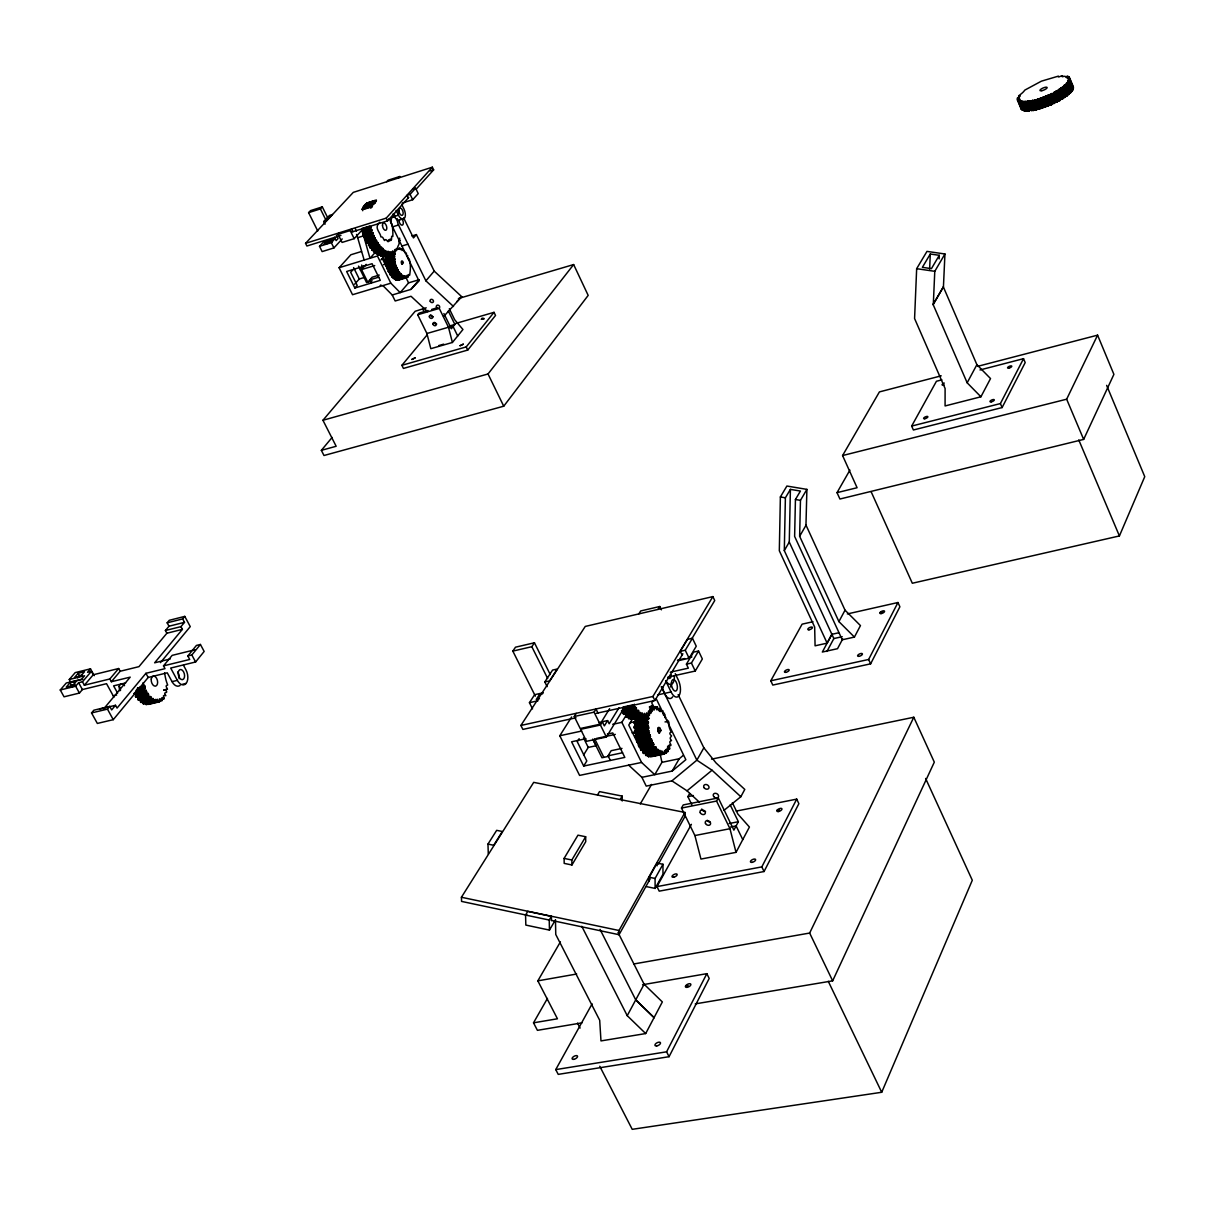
<?xml version="1.0" encoding="UTF-8"?>
<svg xmlns="http://www.w3.org/2000/svg" width="1205" height="1205" viewBox="0 0 1205 1205"><rect width="100%" height="100%" fill="white"/><g stroke="black" fill="none" stroke-linecap="round" stroke-linejoin="round"><path stroke-width="1.5" d="M409.444 259.647C411.086 266.576 410.227 270.673 409.67 275.282C407.004 272.285 409.323 279.289 407.154 275.252C407.411 280.027 405.377 273.836 405.407 277.436C404.172 274.544 403.509 278.536 402.756 275.448C400.979 277.195 401.973 271.517 397.379 274.318M527.504 915.348L461.575 901.415L461.425 897.258L533.695 782.361L684.952 812.441L684.937 816.523L658.397 864.136M396.535 278.988L397.394 280.223L397.424 279.078M164.603 672.736C165.296 677.225 165.733 680.147 167.676 685.027C163.278 685.991 170.01 688.823 165.462 690.043C169.589 694.306 161.952 690.706 165.868 695.662C164.031 695.677 162.434 694.547 164.211 698.463C162.329 697.921 160.958 696.309 162.133 700.527L159.467 698.795L159.15 701.882L157.192 699.231L156.454 701.988C155.566 697.665 155.083 699.804 153.668 701.19C153.457 696.836 152.538 698.644 150.896 699.503C151.228 693.673 147.673 699.593 147.929 693.357L135.457 696.339L135.939 697.093L147.929 693.357M150.791 697.108L137.792 699.518L138.183 696.836L148.667 694.321M668.956 722.307C668.67 726.223 669.242 728.227 671.23 732.053C668.79 732.791 670.04 734.628 671.577 735.863C670.582 737.52 669.031 737.912 671.531 740.533C670.04 741.421 668.76 741.452 670.959 744.765C669.257 745.067 667.947 744.464 669.89 748.38C669.302 750.564 667.932 745.503 667.434 747.944L668.338 751.212L666.44 749.224L665.823 749.781L665.928 753.426L664.633 750.519L663.624 754.134L661.816 750.881C661.244 759.948 660.867 745.127 658.533 752.447C658.307 747.868 657.538 749.088 655.972 750.113C656.318 745.955 655.294 746.844 653.547 746.919L653.231 742.807L649.977 743.485M654.059 747.687L641.06 750.429L640.247 745.549L646.739 744.178M664.527 713.164L663.398 714.866L662.645 710.739C661.078 711.733 660.31 712.893 660.099 708.374C657.779 715.574 657.388 700.888 656.815 709.865L655.023 706.597L653.999 710.167L652.688 707.245L652.176 711.432L650.248 709.399L651.167 712.682C650.655 715.107 649.299 710.016 648.682 712.2C649.766 717.397 648.064 712.773 646.588 712.833L646.995 716.192L644.539 713.345L644.027 716.508L642.34 712.953L641.422 715.604C641.015 710.875 640.322 712.501 638.801 713.706C638.891 709.278 637.957 710.272 636.27 710.875C636.918 706.913 635.713 707.606 633.951 707.245L634.357 704.307M636.812 711.568L623.813 714.399L623.256 713.706L623.467 710.649L636.466 707.802M827.127 643.139L784.304 550.61L785.389 497.801L790.405 489.381L800.421 491.053L795.436 499.503L794.622 536.406L842.265 639.78L854.42 637.083L860.46 625.591L845.036 610.182L805.964 525.049L806.898 489.381L786.895 486.037L780.373 496.957L779.319 550.73L814.67 627.052L815.077 645.82L827.127 643.139L831.872 634.312L838.575 632.806M826.931 651.483L833.845 638.56L789.275 542.054L790.405 489.381M653.426 700.828C652.176 702.184 650.745 702.304 653.095 705.287C651.423 705.784 650.188 705.558 652.251 709.218C650.444 709.112 649.134 708.209 650.911 712.426L648.953 710.754L648.38 711.447C650.233 715.363 649.856 715.981 647.567 715.815C649.826 719.174 648.516 719.174 646.98 720.063C649.932 723.783 645.669 723.889 648.787 727.941C644.253 729.477 629.778 728.769 636.406 734.749C635.457 735.427 634.387 738.078 636.858 737.897C636.21 742.054 639.478 741.738 638.831 746.648L653.231 742.807M854.42 637.083L838.906 621.599L799.638 536.285L800.466 500.346L806.898 489.381M393.734 256.831L385.51 259.949L386.805 262.148L394.788 259.708C393.131 253.683 395.692 249.781 397.831 249.134C397.771 246.242 399.804 252.116 399.759 247.763C400.617 252.628 401.551 245.579 402.018 250.489C404.142 248.682 404.277 253.803 406.537 253.171M646.949 724.085L635.592 726.525L634.086 721.885L643.621 720.56M651.212 756.138L650.399 756.243M149.269 703.645L148.667 704.383L147.914 702.861M631.706 717.562L631.601 719.37L630.411 717.427M378.43 245.669L370.417 248.14L369.799 244.992L377.813 242.521L378.43 245.669L379.334 244.585L379.741 247.251L381.352 246.859C382.859 251.318 385.073 249.043 387.392 252.975C387.573 248.817 389.456 253.261 390.465 253.592C390.556 248.622 392.74 256.153 392.574 250.941C394.818 255.957 394.186 249.179 394.833 249.571C397.786 253.306 394.683 245.715 397.514 249.51C397.123 244.961 400.15 245.443 398.825 240.955L400.331 240.292M943.425 287.076L944.946 253.984L926.976 251.393L916.659 268.685L914.58 318.527L945.097 388.492L945.082 405.949L980.915 396.791L990.525 378.566L976.894 364.678L943.364 286.941L933.122 304.519L943.364 286.941M656.514 750.715L643.53 753.441L642.22 748.697L641.06 750.429M929.642 269.001L930.29 254.014L939.282 255.309L939.132 258.894M933.303 304.639L934.779 271.321L944.946 253.984M151.499 699.954L141.015 702.455L140.307 699.623M400.572 273.354C399.518 274.514 398.117 271.637 397.695 269.348L388.356 271.577L388.929 270.191L396.912 267.766C389.336 267.706 388.371 271.381 386.218 265.462C389.125 264.693 383.717 262.163 386.805 262.148M386.639 252.463L380.238 254.421L380.735 255.822L381.232 254.617M398.403 272.315L389.848 274.288L390.164 272.586L398.162 270.161M394.939 253.773L385.736 256.545L386.73 259.572L385.51 259.301M380.162 247.733L371.727 249.721L371.743 247.552L379.741 245.097M665.024 714.595C664.723 715.439 664.527 718.873 665.838 717.352M401.099 274.243L391.911 277.029L391.068 273.957L390.194 274.83M648.908 754.963L648.712 756.695L647.612 754.586M145.398 702.831L145.971 704.488L146.799 702.952M1072.134 88.763L1073.489 87.86M377.813 242.521L368.775 245.82L368.353 242.717L366.877 242.657L367.028 240.277L365.492 239.9L366.109 238.364L374.122 235.879L372.541 235.231L364.528 237.716L365.01 235.668L373.023 233.183L371.426 232.234L363.413 234.734L364.061 232.896L372.074 230.411L370.477 229.176L362.464 231.676L363.277 230.08L371.291 227.579L369.709 226.088L363.308 228.076M376.788 243.35L376.367 240.247L368.353 242.717M1045.563 96.249L1049.013 105.347L1038.921 109.218L1035.321 100.497L1046.286 95.948L1049.871 104.699L1051.588 104.699L1048.32 95.075L1053.14 93.508L1056.68 90.752L1059.075 90.164L1062.659 98.915L1059.632 99.849L1056.062 91.113M1046.286 95.948L1048.32 95.075M652.161 743.801L651.513 739.102L636.918 742.265M134.252 693.432L146.076 690.299L146.784 694.426M135.457 696.339L136.21 693.975L146.709 691.444M629.326 717.096L629.01 718.707L628.001 716.448M1038.921 109.218L1038.951 108.435L1036.104 109.926L1032.79 100.331L1029.853 101.747L1033.453 110.468L1036.39 109.053M635.848 722.322L634.598 718.617M1032.79 100.331L1032.504 101.205L1035.351 99.714L1038.861 108.766M397.695 269.348L396.34 269.167L396.912 267.766M1051.905 103.811L1060.114 100.437L1056.318 91.294M376.367 240.247L374.891 240.187L375.041 237.792L365.808 240.578M376.683 252.026L377.572 254.601L377.828 253.502M394.773 277.858L395.601 279.786L395.767 277.933M646.528 754.074L646.121 755.565L645.157 752.432M406.778 254.797L407.034 256.228L407.817 255.791M1035.351 99.714L1035.321 100.497M1073.474 88.116L1068.835 76.849C1064.015 80.253 1072.601 76.999 1068.564 80.042L1072.661 90.164L1070.718 90.496L1073.143 89.23L1067.811 76.292C1063.518 77.18 1066.244 75.523 1062.268 76.774C1064.015 73.52 1057.116 78.943 1058.397 76.126L1041.361 81.187L1024.852 90.089C1023.15 92.408 1021.915 93.342 1018.647 95.828C1022.277 95.843 1019.053 96.129 1017.397 98.238C1021.659 97.65 1018.707 98.735 1017.427 99.985L1021.102 108.857L1022.458 108.435M651.513 739.102C648.185 740.804 651.016 736.285 650.143 735.02L636.466 737.897M375.041 237.792L373.505 237.415L374.122 235.879M146.076 690.299C139.78 692.664 152.417 679.861 137.28 688.673M383.009 248.351L375.011 250.821L375.749 253.442L376.096 252.448M393.116 276.668L393.342 278.385L394.08 277.873M666.862 719.46L667.043 721.675L668.248 721.238M153.291 699.442L142.808 701.958L143.184 703.69L143.967 703.479M370.703 208.194L370.281 206.356L371.667 207.576M362.705 210.709L362.298 208.887L370.281 206.356M1073.143 89.23L1069.694 80.238L1067.63 80.69L1068.564 80.042M1069.694 80.238C1068.82 81.91 1064.181 83.868 1066.937 84.139L1070.507 92.875L1067.901 93.915M599.759 1066.259L632.218 1129.326L881.714 1092.272L972.299 880.253L925.621 778.46M871.155 491.761L912.321 583.25L1119.415 535.939L1144.75 476.653L1106.627 385.359M396.535 266.847C394.939 265.718 393.975 260.973 394.788 259.708M394.713 215.68L394.773 216.915M1033.453 110.468C1032.007 111.131 1028.272 108.887 1027.368 102.124L1028.166 101.1L1031.164 108.36M1029.853 101.747L1030.396 100.798L1033.393 108.058M643.53 753.441L644.133 752.266M849.902 470.116L837.023 492.649L839.93 499.021L1083.657 439.403L1113.902 374.363L1097.589 335.156L977.586 366.365M695.255 1003.886L832.655 980.855L934.312 762.147L913.797 717.246L711.522 759.15M625.018 712.652L626.374 717.035L640.985 713.616M364.241 237.008L372.27 234.523L373.023 233.183M832.655 980.855L809.655 933.047L913.797 717.246M1083.657 439.403L1066.651 399.201L1097.589 335.156M141.663 701.295L141.015 702.455M372.149 250.188L372.932 248.878L373.505 251.574L374.363 251.092M408.103 257.328L408.179 258.698L409.082 258.623M592.122 1003.84L555.746 1069.603L558.231 1074.378L669.061 1056.695L709.203 978.445L706.838 973.67L642.566 984.741M691.399 824.341L656.966 886.609L659.225 891.158L764.06 871.531L798.87 803.675L796.716 799.126L736.255 811.086M812.953 621.72L802.108 624.16L770.778 680.795L772.797 685.073L870.628 663.835L899.894 606.778L897.966 602.515L847.326 613.948M941.888 379.846L936.436 381.262L911.658 426.073L913.39 429.989L1002.108 407.561L1025.199 362.569L1023.527 358.668L979.981 369.965M555.746 1069.603L666.591 1051.814L706.838 973.67M656.966 886.609L761.816 866.892L796.716 799.126M770.778 680.795L868.624 659.481L897.966 602.515M911.658 426.073L1000.391 403.585L1023.527 358.668M555.46 919.671L555.761 934.478L599.698 1020.289L600.979 1040.909L645.684 1033.559L662.343 1001.927L644.118 984.244L618.014 932.459M730.185 804.804L738.364 821.72L733.875 830.125L718.27 797.921L683.235 804.94L681.473 808.073L694.908 835.547L700.949 859.075L736.029 852.357L749.42 827.037L737.837 814.008L732.354 802.681M842.672 639.012L837.52 648.697L822.337 652.041L831.872 634.312M645.684 1033.559L627.233 1015.679L644.118 984.244M838.906 621.599L845.036 610.182M980.915 396.791L967.163 382.798L976.894 364.678M724.039 810.317L740.834 796.731L744.78 789.426L716.086 762.991L703.856 747.823L678.129 694.592M371.878 207.109L371.486 206.281L363.488 208.811L362.961 207.426L371.185 204.473L372.541 205.904L372.27 202.862L373.565 204.504M362.961 207.426L371.185 204.473M681.473 808.073L716.553 801.054L718.27 797.921M638.831 746.648L640.247 745.549M646.106 886.549L655.113 888.416L662.976 874.212L662.961 864.271L657.102 863.081L649.194 877.24L649.209 881.397M655.113 888.416L655.083 878.46L662.961 864.271M551.303 920.379L619.054 934.703L619.009 930.501L684.952 812.441M619.054 934.703L650.158 878.897M691.986 805.045L687.889 796.641L689.621 793.538M650.143 735.02C648.652 734.342 647.401 728.965 648.787 727.941M703.856 747.823L696.867 760.174L671.908 780.855L646.226 786.112L641.904 777.33L628.649 765.145M581.985 1022.864L537.415 1030.335L533.514 1022.819L547.447 998.418M641.904 777.33L672.149 771.08L679.228 758.743L683.325 755.339M837.023 492.649L857.086 487.724L842.581 455.55L879.409 391.911L941.226 375.824M799.638 536.285L806.04 525.199M784.304 550.61L789.275 542.054M660.009 753.261L661.922 762.343L654.767 774.664L641.557 762.449L621.855 722.322L625.681 716.026M533.514 1022.819L557.448 1018.782L537.837 980.855L560.4 941.888M640.292 803.901L651.574 784.425M551.483 920.56L551.393 916.372L527.76 911.387L525.561 915.047L525.832 925.078L549.45 930.094L555.083 920.484M939.282 255.309L931.435 268.655L922.382 267.329L930.29 254.014M667.916 677.105L695.255 671.034L702.349 658.969L698.538 651.016L693.583 652.131L686.428 664.166L688.341 668.157L670.251 672.179M549.45 930.094L549.239 920.048L551.393 916.372M620.214 799.442L622.187 796.098L599.518 791.61L597.529 794.923M659.376 733.092L660.777 730.712M135.939 697.093L137.445 695.872L138.183 696.836M571.938 864.979L571.848 859.993L585.66 836.737L577.963 835.17L564.091 858.412L564.196 863.383L571.938 864.979L585.735 841.692L585.66 836.737M686.428 664.166L691.414 663.051L698.538 651.016M678.174 660.702L689.109 658.246L696.264 646.226L692.438 638.243L687.468 639.373L680.283 651.363L682.196 655.354M596.204 713.36L654.872 700.527L682.874 653.758M691.565 639.237L714.746 600.527L712.878 596.596L585.253 626.434L520.891 725.455L522.895 729.417L576.05 717.773M680.283 651.363L685.268 650.233L692.438 638.243M520.891 725.455L652.899 696.475L712.878 596.596M610.363 760.445L608.073 755.806L611.161 750.7L621.991 748.395M632.429 718.993L628.769 725.049L640.789 749.555M388.718 219.039C390.932 218.753 389.802 223.332 392.227 224.251M618.963 707.802L609.173 723.783L607.606 720.575L604.338 725.907L602.364 721.9L600.421 725.033L580.614 729.326L586.564 741.301L606.371 737.053L624.491 707.35M585.916 738.695L571.592 741.783L583.687 766.064L586.82 760.942L577.255 741.723L579.138 738.695M576.216 713.39L574.258 716.508L580.223 728.528L600.03 724.235L609.625 708.661M583.582 755.023L588.251 747.416L596.144 745.729L592.981 739.358M574.258 716.508L594.08 712.17L596.023 709.052L597.996 713.059M658.035 609.338L659.813 606.492L661.409 609.82M1067.961 81.609L1071.742 91.475L1069.95 91.685L1072.661 90.164M641.557 762.449L579.59 775.402L559.783 735.758L571.652 716.945M638.891 613.812L640.683 610.965L659.813 606.492M487.965 844.102L496.671 830.335L502.349 831.495L493.689 845.277L487.965 844.102L488.296 853.968M544.811 681.97L552.553 670.085L557.312 669.016L549.585 680.885L544.811 681.97L547.145 686.639M532.55 708.886L529.432 702.681L534.643 694.698L543.259 692.77M535.351 696.129L512.833 651.107L531.827 646.693L534.448 642.777L550.233 674.544M512.833 651.107L515.484 647.19L534.448 642.777M380.946 284.922L380.178 285.57M363.172 233.996L372.074 230.411M332.113 437.445L321.358 450.339L323.994 455.505L503.735 406.206L588.176 295.391L573.64 264.558L458.397 298.539M364.452 207.17L364.287 205.392L372.27 202.862M321.358 450.339L336.165 446.272L322.94 420.274L488.025 373.972L573.64 264.558M426.962 335.095L401.898 365.311L403.434 368.429L467.736 350.068L495.526 315.439L494.02 312.336L455.234 323.603M401.898 365.311L466.199 346.92L494.02 312.336M481.157 319.265C488.853 318.948 479.379 317.246 482.572 318.918M428.031 310.498L419.054 313.134L417.698 314.746L426.916 333.499L430.818 348.682L452.402 342.476L462.946 329.507L454.662 319.717L449.314 308.766M183.446 665.205L185.931 669.814A10.032 5.935 76.6 0 1 186.127 683.401A10.032 5.935 76.6 0 1 177.346 680.373L170.688 668.052L195.602 661.982L204.157 651.453L200.422 644.464L196.415 645.443L187.829 655.957L189.712 659.466L163.503 665.868L165.01 668.655L145.925 673.309L117.051 708.088L115.499 705.287L99.623 709.097M187.829 655.957L191.836 654.978L200.422 644.464M448.29 310.965L454.872 324.446L451.348 328.754L443.907 313.556M163.503 665.868L172.164 655.369L194.818 649.796M1069.197 92.604L1071.742 91.475M115.499 705.287L111.658 709.911L109.73 706.401L93.824 710.212L91.535 712.938L97.349 723.437L113.255 719.671L148.185 677.466L167.269 672.827L172.044 681.638A10.017 5.935 76.6 0 0 180.132 685.389M160.461 662.63L190.254 626.615L184.772 616.388L169.272 620.304L167.164 622.819L169.001 626.223L165.401 630.516L166.877 633.243L138.952 666.651L120.169 671.26L111.357 681.729L109.836 678.972L118.662 668.519L120.169 671.26M184.772 616.388L182.663 618.918L184.501 622.322L180.931 626.63L182.392 629.356L154.632 662.81L170.206 658.984M443.53 316.704L461.681 296.656L434.207 271.095L416.403 234.583L411.899 235.969M103.494 709.112L130.2 677.135L111.357 681.729M91.535 712.938L107.456 709.127L109.73 706.401M322.94 420.274L415.183 311.267L426.224 307.817M392.288 225.184C392.755 229.658 392.996 232.701 392.83 236.526C390.571 234.99 392.212 239.012 391.188 240.382C389.11 236.843 390.541 241.377 389.546 241.06C388.281 238.093 388.718 240.819 388.146 241.768C386.715 240.895 386.052 238.138 384.5 240.533C383.115 238.771 383.265 236.602 380.87 236.888C380.388 232.038 373.475 228.031 379.771 222.187M93.267 674.755L91.384 671.351L82.482 681.774L84.365 685.208L93.267 674.755L118.662 668.519M82.678 679.334L70.749 682.256L69.242 679.53L84.576 675.764L81.609 679.228L66.26 683.009L60.25 689.983L64.046 696.806L79.425 693.071L82.407 689.561L106.537 683.687L113.225 695.827A9.911 6.025 76.7 0 0 113.978 697.047M60.25 689.983L75.629 686.217L78.626 682.723L82.482 681.774M94.246 675.659L90.496 668.835L87.543 672.3L91.384 671.351M453.517 306.507L425.892 280.84L434.207 271.095M69.468 687.422L71.336 685.238L73.897 684.606L72.029 686.79M77.662 677.858L79.53 675.689L82.076 675.071M382.889 285.585L392.227 294.984L410.875 289.426L419.25 279.665L408.585 282.874L400.181 292.619L390.857 283.19L377.436 255.987L339.102 267.736L352.538 294.713L390.857 283.19M73.309 686.473L75.177 684.289M69.242 679.53L75.192 672.616L90.496 668.835M69.98 682.783L66.23 687.136L72.631 685.57L76.367 681.202L69.98 682.783L71.336 685.238M78.174 673.249L74.454 677.572L80.84 675.99L84.546 671.667L78.174 673.249L79.53 675.689M138.349 700.135L139.178 699.277M1028.166 101.1L1024.868 101.702L1028.709 111.041L1029.266 110.393M623.813 714.399L638.575 710.965M416.403 234.583L413.451 237.942L404.097 218.798A7.351 3.72 72.6 0 0 403.585 217.834M380.991 259.843L383.31 257.237M385.841 254.767L382.377 258.668L390.556 275.282M354.616 284.244L359.271 279.003L364.166 277.512M354.857 287.995L380.298 280.328L372.089 263.714L346.633 271.487L354.857 287.995L357.192 285.374L350.685 272.285L353.02 269.679M363.82 266.034L360.325 269.95L374.71 265.567M366.169 264.377L361.515 269.589L367.751 282.181L372.119 277.24L379.259 275.071M375.794 251.785L369.995 258.277L363.624 235.834A7.305 3.766 72.5 0 1 362.238 229.417M402.38 202.982L412.713 199.729L418.225 193.613L415.62 188.236L412.577 189.185M351.709 232.038L387.558 220.861L408.721 197.424M416.207 189.155L433.634 169.86L432.354 167.194L353.291 192.378L305.558 243.335L306.898 246.016L340.955 235.397M305.558 243.335L386.218 218.135L432.354 167.194M408.359 197.997L407.049 195.3L410.092 194.336L415.62 188.236M339.102 267.736L350.851 254.767L361.485 251.499M339.509 232.761L338.063 234.342L342.069 242.431L354.18 238.665L364.121 227.79M319.506 246.317L331.3 242.657L335.111 238.53L323.332 242.205L319.506 246.317L322.127 251.589L333.921 247.929L342.205 238.921M338.063 234.342L350.173 230.562L351.619 228.98L352.945 231.691M398.539 177.933L399.894 176.442L388.055 180.223L386.685 181.714M331.194 240.111L328.814 242.687L323.904 244.223L326.284 241.648L331.194 240.111L332.128 242.009M323.738 221.554L329.477 215.439L332.429 214.505L326.691 220.62L323.738 221.554L325.064 224.205M317.743 230.983L308.601 212.652L320.394 208.917L322.307 206.883L328.106 218.557M308.601 212.652L310.529 210.619L322.307 206.883M410.875 289.426L419.039 280.931L392.544 226.856A7.351 3.72 72.6 0 1 391.264 219.476A7.351 3.72 72.6 0 1 394.412 216.779M362.268 230.938L371.291 227.579M456.695 301.747L461.681 296.656M1065.371 85.6L1062.328 86.911L1063.533 87.091L1067.103 95.843L1065.898 95.647L1068.94 94.336L1065.371 85.6L1063.955 85.54L1066.937 84.139M370.417 248.14L379.033 245.082M1027.519 109.911L1024.928 110.92L1021.328 102.214L1024.34 101.25L1023.075 102.365L1026.675 111.071L1027.383 110.378M374.725 203.389L373.505 201.581L373.851 204.187M365.567 205.814L365.522 204.097M1024.928 110.92L1025.771 110.212M1021.328 102.214C1023.858 99.563 1021.388 101.702 1018.737 101.416C1022.202 98.403 1019.249 100.648 1017.427 99.985M672.149 771.08L685.841 759.692L656.303 698.915M622.277 710.332L621.418 710.935L634.749 707.938M671.908 780.855L687.031 790.811L712.05 770.236L740.834 796.731M1062.659 98.915L1061.936 98.449L1067.103 95.843M1065.009 97.379L1060.445 88.296L1063.533 87.091M658.156 731.209L659.316 730.351M1067.811 76.292L1066.079 77.451L1068.835 76.849M1062.072 99.277L1058.351 89.712L1061.424 88.628M1027.368 102.124L1030.396 100.798M151.664 703.012L150.821 702.937M1023.391 109.384L1022.322 110.107L1023.979 109.7L1020.379 101.009M1028.709 111.041L1031.209 109.866M1022.668 108.736L1021.509 109.444L1023.06 109.143M366.832 204.775L366.561 203.344L374.891 200.617L375.614 201.792M366.561 203.344L374.891 200.617M1022.262 107.953L1021.102 108.857M1024.868 101.702L1023.075 102.365M1026.675 111.071L1028.467 110.408M144.585 686.835L137.49 688.115M1019.882 101.913L1023.798 110.679L1025.184 110.092L1021.584 101.401M401.506 263.112L402.38 262.765M648.652 726.419C647.04 729.402 629.507 729.944 635.592 726.525M634.011 718.993L633.212 718.587L646.98 715.514M430.125 170.974L433.634 169.86M365.22 204.383L373.505 201.581M364.015 205.754L374.815 202.259L374.544 200.828M371.095 203.645L374.288 202.651M367.163 205.317L373.55 203.299M366.049 206.657L372.435 204.654M367.239 206.793L372.029 205.287M362.103 209.384L370.101 206.853M364.754 209.052L369.543 207.546M368.429 202.53L376.397 200L376.201 201.536M394.668 213.978L393.176 213.767L394.397 216.433L398.418 215.168A7.366 3.72 72.5 0 0 404.323 218.512A7.366 3.72 72.5 0 0 403.961 209.022L401.657 204.278M392.197 217.367L395.21 216.418M361.696 228.589L370.583 226.63M362.554 229.131L371.11 226.841M362.856 230.321L370.869 227.835M404.323 218.497L400.301 219.747A7.366 3.72 72.5 0 1 394.397 216.433M362.464 231.676L371.336 229.568M329.191 242.928L327.233 243.546L326.284 241.648M363.323 232.053L371.848 229.673M363.684 233.258L371.697 230.757M363.413 234.734L372.255 232.46M364.241 234.945L372.767 232.46M356.544 234.463A7.305 3.766 72.5 0 0 357.674 237.686L363.624 235.834M392.544 226.856L398.569 224.989L425.892 280.84M364.678 236.12L372.691 233.634M364.528 237.716L373.821 235.186M365.823 238.891L373.851 236.406M365.492 239.9L373.505 237.415M366.576 240.473L374.589 237.988M367.359 240.925L375.373 238.439M367.133 241.542L375.147 239.057M366.877 242.657L374.891 240.187M367.224 243.29L375.96 240.548M368.715 243.335L376.728 240.864M368.549 244.013L376.562 241.542M364.151 260.069L357.674 237.686M368.399 245.233L376.412 242.762M371.035 244.901L377.451 242.928M370.191 245.549L378.204 243.079M370.071 246.302L378.084 243.832M370.025 247.597L379.334 244.585M371.682 248.366L379.696 245.895M371.727 249.721L379.741 247.251M373.354 250.158L381.367 247.703M373.505 251.574L381.503 249.104M373.927 251.966L383.085 249.224M375.312 253.125L383.31 250.67M376.804 252.914L384.817 250.459M375.749 253.442L383.747 250.986M401.928 246.016L407.953 244.178M377.135 254.36L386.534 251.378M377.572 254.601L385.585 252.146M378.536 253.833L378.957 255.264L386.956 252.809M389.893 252.237L378.957 255.264M380.735 255.822L388.733 253.381M381.157 255.912L389.155 253.457M387.784 254.165L394.171 252.207M381.895 254.692L382.467 256.032L390.872 253.592M383.491 254.617L384.124 255.897L394.336 252.628M384.124 255.897L392.484 253.366M386.353 255.068L386.715 255.806L394.698 253.366M388.763 256.002L395.15 254.059M385.66 257.117L394.457 254.376M389.953 256.032L394.743 254.571M385.871 257.493L393.854 255.053M386.278 258.156L394.261 255.716M386.549 258.488L394.532 256.047M386.79 258.698L394.773 256.273M383.657 260.129L394.201 256.876M386.489 259.406L394.472 256.981M385.51 259.949L393.508 257.509M385.751 260.265L393.749 257.825M386.218 260.807L394.201 258.367M386.504 261.063L394.487 258.623M386.73 261.199L394.728 258.759M385.675 262.313L394.562 259.632M385.766 263.006L393.764 260.566M386.022 263.262L394.005 260.822M386.504 263.654L394.487 261.214M383.476 264.738L394.788 261.38M387.016 263.88L395.014 261.44M386.398 265.266L395.195 262.419M386.218 265.462L394.216 263.036M386.398 266.154L394.381 263.729M386.654 266.335L394.653 263.895M387.136 266.561L395.135 264.136M387.423 266.636L395.617 264.181M387.724 267.661L395.918 265.145M387.528 267.872L395.526 265.446M387.257 268.323L395.24 265.898M387.136 268.594L395.12 266.169M387.377 269.272L395.361 266.847M387.633 269.363L396.34 266.953M388.763 270.357L396.761 267.932M388.613 270.658L396.611 268.233M388.432 271.23L396.415 268.82M388.356 271.577L396.34 269.167M390.043 272.827L398.042 270.417M389.953 273.204L397.936 270.779M378.732 277.165L369.799 279.861L371.366 283.024M389.863 273.881L397.846 271.471M389.848 274.288L397.831 271.863M392.664 273.475L399.051 271.547M390.766 274.454L398.945 271.803M391.595 274.65L399.578 272.24M372.194 280.84L366.561 282.542L358.518 266.094M391.52 274.966L399.503 272.541M391.489 275.388L399.473 272.978M391.489 276.156L399.488 273.746M391.535 276.578L400.497 273.671M393.146 276.307L401.129 273.897M392.092 276.834L400.09 274.424M393.146 277.135L401.129 274.725M393.252 277.933L402.063 275.463M393.342 278.385L402.756 275.448M393.884 278.43L401.868 276.02M393.749 278.701L402.832 275.945M397.996 278.024L404.383 276.096M395.059 279.168L403.042 276.758M395.195 279.605L404.519 276.578M400.617 278.114L405.407 276.683M395.601 279.786L406.115 276.623M396.837 279.771L406.823 276.788M397.424 279.831L407.953 276.683M397.017 280.178L408.495 276.743M398.132 279.018L398.704 280.117L407.034 277.602M398.704 280.117L398.945 278.777M431.631 309.444L437.008 307.847M417.698 314.746L439.268 308.405L448.486 327.248L452.402 342.476M449.495 326.013L454.872 324.446M426.916 333.499L448.486 327.248M449.525 327.64L453.11 326.6L457.689 335.969M438.695 345.579L443.696 344.148M933.122 304.519L967.163 382.798M635.11 730.787L635.668 729.206M167.164 622.819L182.663 618.918M842.581 455.55L1066.651 399.201M169.001 626.223L184.501 622.322M165.401 630.516L180.931 626.63M166.877 633.243L182.392 629.356M84.365 685.208L109.836 678.972M125.606 682.949L113.616 685.856L117.608 693.131M137.882 688.221L143.139 686.955M136.331 690.224L145.067 688.115M113.225 695.827L116.674 694.999M136.044 690.465L144.796 688.356M172.044 681.638L177.346 680.373M137.521 690.45L144.51 688.763M137.144 691.263L144.133 689.576M135.216 692.167L143.967 690.058M133.875 693.447L145.805 690.555M135.984 694.306L146.483 691.79M135.773 694.818L146.272 692.303M182.618 684.229L186.142 683.386M135.532 695.782L146.031 693.267M137.234 696.234L147.718 693.719M163.669 690.073L167.149 689.245M136.903 696.565L147.402 694.05M164.046 690.043L167.525 689.2M138.018 697.258L148.501 694.743M137.897 697.861L148.381 695.345M137.807 698.93L148.29 696.415M144.675 697.575L149.917 696.309M137.792 699.518L148.29 697.017M140.398 699.126L150.881 696.626M138.665 699.864L149.149 697.364M140.277 700.271L150.761 697.77M140.337 701.4L150.821 698.9M146.905 700.045L152.146 698.78M147.989 700.015L153.231 698.764M140.413 702.018L150.896 699.503M143.003 701.656L151.755 699.578M143.018 703.087L153.517 700.587M147.146 702.41L155.882 700.331M160.732 699.292L164.211 698.463M143.184 703.69L154.451 700.979M160.31 699.819L163.79 698.99M143.787 703.946L154.285 701.446M145.745 703.916L156.228 701.431M157.81 701.265L161.289 700.436M146.679 704.006L157.162 701.506M145.971 704.488L162.133 700.527M146.573 704.548L157.057 702.048M148.667 704.383L159.708 701.732M677.466 660.159L684.681 658.533M688.281 657.719L691.881 656.921M542.672 693.749L539.509 694.457L536.27 699.442L539.433 698.734M529.432 702.681L538.078 700.753M833.845 638.56L842.22 636.692M657.945 694.818L671.065 691.941A11.447 5.392 77.5 0 0 679.228 695.36A11.447 5.392 77.5 0 0 678.249 679.846L675.252 673.64M623.121 707.019L634.508 704.533M624.401 707.636L634.161 705.512M622.608 709.097L633.996 706.612M622.548 709.73L633.951 707.245M629.055 708.54L635.562 707.109M623.904 709.971L627.157 709.263M630.411 708.555L635.276 707.486M623.331 711.131L636.345 708.284M623.256 711.809L636.27 708.977M649.375 706.808L652.598 706.115M649.721 706.913L652.959 706.205M623.241 713.029L636.24 710.197M624.506 713.405L627.76 712.697M649.465 707.953L655.023 706.597M623.256 713.706L636.27 710.875M630.501 712.185L638.62 710.408M651.242 707.998L656.966 706.808M652.688 708.028L657.523 706.974M653.637 708.073L656.861 707.38M625.576 714.55L638.575 711.718M625.696 715.83L638.695 712.999M656.876 709.082L660.099 708.374M602.214 721.75L607.606 720.575M625.802 716.523L638.801 713.706M598.764 722.684L602.364 721.9M626.374 717.035L639.373 714.204M628.257 717.743L641.256 714.927M638.53 715.665L643.395 714.61M659.421 711.432L662.645 710.739M628.423 718.421L642.144 715.363M629.01 718.707L642.009 715.89M630.802 718.677L643.786 715.86M633.273 718.406L636.526 717.713M639.765 717.005L643.018 716.297M631.028 719.325L647.567 715.815M631.601 719.37L646.995 716.192M634.854 719.249L647.823 716.433M559.783 735.758L581.699 731.028M612.727 724.31L621.855 722.322M635.381 720.334L648.35 717.532M635.728 720.921L648.697 718.12M636.044 721.313L649.013 718.511M630.336 722.714L647.07 719.069M634.433 721.9L647.416 719.099M635.11 722.081L648.079 719.28M633.996 722.864L646.98 720.063M634.297 723.407L647.281 720.605M634.914 724.341L647.883 721.539M635.291 724.808L648.275 722.006M635.622 725.079L648.606 722.277M633.905 726.495L647.838 723.482M635.246 726.344L648.23 723.542M633.935 727.564L646.919 724.762M634.282 728.001L647.266 725.214M607.395 734.086L612.758 732.926L624.823 757.403L583.687 766.064M665.024 721.931L668.594 721.298M634.93 728.724L647.913 725.937M635.336 729.055L648.32 726.269M596.4 738.454L615.303 734.402M634.553 731.149L647.537 728.362M634.267 731.405L647.266 728.618M632.068 732.911L647.416 729.718M634.779 732.836L647.778 730.049M635.457 733.318L648.456 730.531M635.863 733.484L649.179 730.727M636.18 735.125L649.48 732.263M635.863 735.396L648.847 732.61M635.396 735.999L648.38 733.227M635.171 736.391L648.17 733.619M635.427 737.49L648.426 734.704M635.803 737.671L648.802 734.899M637.596 739.283L650.595 736.511M637.34 739.493L650.339 736.722M637.068 739.9L650.067 737.129M636.722 740.744L649.721 737.972M636.556 741.241L649.555 738.484M637.279 742.31L651.272 739.343M639.102 743.229L652.101 740.473M638.891 743.575L651.875 740.819M638.695 744.103L651.694 741.346M638.469 745.127L651.468 742.385M638.379 745.729L651.378 742.973M640.036 745.91L653.035 743.169M639.735 746.226L652.718 743.47M640.924 746.754L653.908 743.997M640.759 747.19L653.758 744.434M640.653 747.823L653.637 745.082M608.073 755.806L622.533 752.748M640.563 748.998L653.562 746.257M608.661 756.333L601.943 757.749L592.77 739.237M640.548 749.661L653.547 746.919M641.843 749.6L645.082 748.923M648.335 748.23L654.827 746.859M642.973 749.661L655.957 746.919M642.883 750.188L655.866 747.446M642.852 750.896L655.836 748.169M667.54 746.302L670.763 745.624M365.341 237.762L366.109 238.364M642.913 752.161L655.897 749.42M652.251 750.549L657.117 749.525M642.973 752.854L655.972 750.113M653.276 750.715L658.141 749.691M643.771 753.065L656.755 750.338M645.217 753.185L658.186 750.459M666.35 749.751L669.588 749.073M645.398 754.481L658.382 751.754M649.239 754.255L660.581 751.875M645.549 755.174L658.533 752.447M646.121 755.565L659.105 752.839M665.115 751.89L668.338 751.212M647.929 755.866L660.912 753.14M663.096 752.733L667.947 751.709M656.906 754.405L661.771 753.396M663.112 753.125L666.35 752.447M648.139 756.529L665.627 752.899M648.712 756.695L664.166 753.426M652.974 756.153L666.41 753.14M650.655 756.861L664.151 754.074M661.922 762.343L679.228 758.743M687.889 796.641L693.402 795.526M1072.013 89.2L1073.248 88.959M729.176 823.527L738.364 821.72M730.607 826.991L736.119 825.922L742.762 839.629M694.908 835.547L729.959 828.709L736.029 852.357M537.837 980.855L576.668 974.017M633.996 963.94L809.655 933.047M880.012 612.592L882.196 612.215M388.085 269.423L388.929 270.191M777.059 810.272L779.409 809.956M685.675 985.795L688.145 985.539M388.658 272.209L390.164 272.586M382.467 256.032L382.844 254.692M1069.558 92.875L1070.507 92.875M1068.142 94.261L1068.94 94.336M916.659 268.685L934.779 271.321M780.373 496.957L785.389 497.801M795.436 499.503L800.466 500.346M564.091 858.412L571.848 859.993M649.194 877.24L655.083 878.46M142.747 683.069L143.847 684.47L142.747 686.85M461.425 897.258L619.009 930.501M525.561 915.047L549.239 920.048M385.736 256.545L387.001 257.237L386.715 255.806M399.653 238.138L399.593 239.177M659.406 733.032L659.105 732.836A2.832 1.356 77.8 0 1 657.87 729.537A2.937 1.401 77.8 0 1 659.014 727.489A2.937 1.401 77.8 0 1 660.702 730.185L660.732 730.772M712.05 770.236L696.867 760.174L661.244 686.684M402.169 264.226L403.359 262.871A1.883 0.964 73 0 0 402.214 260.988A1.883 0.964 73 0 0 401.31 262.027A1.883 0.964 73 0 0 402.154 264.287M362.298 208.887L363.142 209.55M687.031 790.811L699.292 802.078M427.534 311.598L411.026 296.264L395.18 300.979L392.227 294.984M635.728 999.864L654.074 1017.638L635.728 999.864L600.06 929.417M363.202 206.989L364.046 207.802M136.21 693.975L135.593 692.83M366.907 203.148L367.646 204.308M75.629 686.217L79.425 693.071M107.456 709.127L113.255 719.671M78.626 682.723L82.407 689.561M145.925 673.309L148.185 677.466M191.836 654.978L195.602 661.982M577.541 1023.105L580.102 1028.076M581.789 926.299L627.233 1015.679M666.591 1051.814L669.061 1056.695M353.607 267.6L359.271 279.003M336.391 235.246L338.048 238.59L336.15 240.638L334.493 237.295M583.506 737.867L588.251 747.416M320.394 208.917L326.194 220.605M331.3 242.657L333.921 247.929M531.827 646.693L547.657 678.49M355.4 229.01L356.469 231.179M594.08 712.17L600.03 724.235M600.421 725.033L606.371 737.053M350.173 230.562L354.18 238.665M361.605 265.055L363.232 268.338M594.683 738.831L603.856 757.343M382.994 256.605L385.434 261.56M386.218 218.135L387.558 220.861M422.639 308.872L424.296 312.231M405.317 276.231L408.585 282.874M466.199 346.92L467.736 350.068M396.099 210.423L398.418 215.168M410.092 194.336L412.713 199.729M652.899 696.475L654.872 700.527M488.025 373.972L503.735 406.206M665.793 681.036L671.065 691.941M716.553 801.054L729.959 828.709M828.257 981.292L881.714 1092.272M761.816 866.892L764.06 871.531M685.268 650.233L689.109 658.246M691.414 663.051L695.255 671.034M868.624 659.481L870.628 663.835M1000.391 403.585L1002.108 407.561M1078.761 439.915L1119.415 535.939M1027.609 101.16L1031.54 110.77M1026.886 101.612L1030.486 110.318M1025.651 101.265L1028.663 108.932M1025.621 102.305L1029.221 111.011M1023.09 101.642L1027.142 111.071M1021.72 102.274L1025.319 110.965M1020.198 102.003L1023.798 110.679M1017.487 97.967L1022.578 110.227M1017.291 99.036L1021.674 109.625M1044.268 97.5L1047.853 106.251M1043.726 97.274L1047.326 106.01M1043.515 97.063L1047.1 105.799M1042.777 97.334L1046.377 106.085M1042.536 97.725L1046.136 106.462M1041.964 98.373L1045.563 107.109M1041.241 98.629L1044.84 107.366M1040.743 98.072L1044.449 107.064M1040.02 98.313L1043.62 107.049M1039.674 98.72L1043.274 107.456M1038.951 99.397L1042.551 108.134M1038.002 98.961L1041.843 108.36M1037.294 99.172L1040.894 107.893M1036.872 99.593L1040.472 108.33M1036.014 100.301L1039.614 109.037M1034.673 99.894L1038.273 108.616M1034.146 100.331L1037.746 109.053M1033.167 101.039L1036.767 109.775M1032.61 100.693L1036.21 109.414M1032.158 100.467L1036.104 109.926M1031.555 100.919L1035.155 109.64M1030.109 101.19L1034.071 110.348M1029.793 100.889L1033.393 109.61M1029.13 101.341L1032.73 110.062M1058.924 89.351L1062.494 98.087M1058.713 89.848L1062.283 98.599M1057.327 90.706L1060.897 99.443M1056.68 90.752L1060.249 99.488M1055.896 92.032L1059.481 100.783M1054.827 92.137L1058.412 100.889M1054.255 92.122L1057.839 100.874M1053.592 92.484L1057.403 101.913M1053.14 93.508L1056.725 102.259M1052.191 93.523L1055.776 102.274M1051.694 93.463L1055.279 102.214M1051.001 93.809L1054.661 102.832M1050.956 94.593L1054.541 103.344M1050.248 94.924L1053.848 103.675M1049.435 94.864L1053.019 103.6M1049.028 94.743L1052.613 103.494M1048.275 95.376L1051.86 104.127M1048.004 95.948L1051.588 104.699M1047.281 96.264L1050.88 105.016M1046.588 96.114L1050.188 104.85M1045.413 96.596L1049.013 105.347M1044.991 97.213L1048.591 105.965M1069.392 77.361L1073.399 86.896M1068.624 76.698L1071.456 83.657M1068.91 81.744L1072.48 90.48M1068.202 81.127L1071.17 88.402M1067.51 82.317L1071.471 91.806M1066.5 83.597L1070.07 92.333M1066.591 84.486L1070.161 93.222M1065.19 84.953L1068.76 93.689M1064.572 85.51L1068.534 94.698M1064.331 85.178L1066.124 89.547M1063.593 86.353L1067.163 95.09M1063.367 87.995L1066.35 95.285M1063.051 87.468L1066.621 96.204M1061.726 87.784L1065.31 96.536M1060.957 87.935L1064.542 96.686M1060.897 88.387L1064.482 97.138M1060.882 88.989L1064.467 97.741M1059.632 89.245L1063.217 97.997M370.959 204.895L371.486 206.281M374.815 202.259L375.056 203.163M384.38 254.421L384.5 255.806M622.187 796.098L622.217 800.994M657.102 863.081L657.117 865.838M436.722 324.07A1.808 1.476 39.9 0 1 434.312 322.533M433.137 316.764A1.823 1.476 40.1 0 1 430.727 315.228M398.569 224.989A7.351 3.72 72.6 0 1 397.183 218.527M365.868 235.457A3.781 1.943 72.5 0 1 365.145 234.568M364.558 233.409A3.781 1.943 72.5 0 1 364.181 232.113M401.717 218.617A3.796 1.928 72.6 0 1 403.283 223.543A3.796 1.928 72.6 0 1 400.919 224.717A3.796 1.928 72.6 0 1 399.006 219.973M401.009 218.482A7.366 3.72 72.5 0 1 400.693 219.19M398.237 211.041A3.811 1.928 72.5 0 1 399.096 213.571M944.057 384.877A2.259 0.798 -23.5 0 1 942.084 384.696A2.259 0.798 -23.5 0 1 944.313 383.07M118.888 686.293A5.121 3.118 76.7 0 1 120.545 690.314M119.913 690.811A5.121 3.103 76.7 0 1 120.274 684.5A5.121 3.103 76.7 0 1 124.537 685.69M177.587 672.059A5.182 3.073 76.6 0 1 179.123 678.686M710.091 822.156A2.817 2.169 29.3 0 1 707.215 820.304M705.543 811.402A2.817 2.169 29.5 0 1 701.792 808.977M659.105 732.911A2.937 1.401 77.8 0 1 657.825 729.507A2.832 1.356 77.8 0 1 659.03 727.579A2.832 1.356 77.8 0 1 660.656 730.185M672.676 696.776A11.432 5.407 77.5 0 1 666.968 697.017A11.432 5.407 77.5 0 1 662.479 686.654M670.522 685.991A5.905 2.787 77.5 0 1 670.718 687.031M674.333 675.674A11.463 5.407 77.3 0 1 671.803 684.124A11.463 5.407 77.3 0 1 665.702 680.674M671.29 674.966A5.92 2.787 77.3 0 1 667.947 677.903M415.107 357.87L411.854 359.436L415.107 357.87M463.277 344.178L460.054 345.715L463.277 344.178M1041.828 90.691A3.856 1.1 -23 0 0 1047.13 87.588A3.856 1.1 -23 0 0 1041.707 88.673A3.856 1.1 -23 0 0 1041.828 90.691M432.972 324.145A1.823 1.476 39.9 0 0 435.743 325.516A1.823 1.476 39.9 0 0 435.126 322.699A1.823 1.476 39.9 0 0 432.972 324.145M429.372 316.825A1.823 1.476 40.1 0 0 432.158 318.21A1.823 1.476 40.1 0 0 431.541 315.394A1.823 1.476 40.1 0 0 429.372 316.825M430.215 301.265A1.823 1.491 40.4 0 0 433.122 302.199A1.823 1.491 40.4 0 0 432.023 299.412A1.823 1.491 40.4 0 0 430.215 301.265M436.451 307.049A1.823 1.491 40.2 0 0 439.343 307.983A1.823 1.491 40.2 0 0 438.243 305.196A1.823 1.491 40.2 0 0 436.451 307.049M382.482 225.32A3.796 1.928 72.6 0 0 385.781 230.26A3.796 1.928 72.6 0 0 385.69 224.356A3.796 1.928 72.6 0 0 382.482 225.32M398.855 210.363A3.811 1.928 72.5 0 0 402.139 215.349A3.811 1.928 72.5 0 0 402.048 209.429A3.811 1.928 72.5 0 0 398.855 210.363M924.747 418.738A2.305 0.813 -23.6 0 0 927.88 416.764A2.305 0.813 -23.6 0 0 924.612 417.261A2.305 0.813 -23.6 0 0 924.747 418.738M1008.706 368.158A2.29 0.813 -23 0 0 1011.778 366.2A2.29 0.813 -23 0 0 1008.48 366.742A2.29 0.813 -23 0 0 1008.706 368.158M991.173 401.868A2.335 0.828 -23.1 0 0 994.306 399.879A2.335 0.828 -23.1 0 0 990.962 400.391A2.335 0.828 -23.1 0 0 991.173 401.868M178.235 672.435A5.182 3.058 76.6 0 0 182.422 679.665A5.182 3.058 76.6 0 0 183.491 671.667A5.182 3.058 76.6 0 0 178.235 672.435M151.258 678.987A5.151 3.088 76.6 0 0 155.46 686.157A5.151 3.088 76.6 0 0 156.545 678.204A5.151 3.088 76.6 0 0 151.258 678.987M673.716 877.18A2.802 1.235 -26.4 0 0 677.135 874.363A2.802 1.235 -26.4 0 0 672.932 875.161A2.802 1.235 -26.4 0 0 673.716 877.18M778.596 811.522A2.787 1.22 -25.4 0 0 781.925 808.766A2.787 1.22 -25.4 0 0 777.692 809.609A2.787 1.22 -25.4 0 0 778.596 811.522M752.176 862.343A2.847 1.28 -25.7 0 0 755.595 859.511A2.847 1.28 -25.7 0 0 751.287 860.325A2.847 1.28 -25.7 0 0 752.176 862.343M573.821 1059.346A3.028 1.431 -28.1 0 0 577.541 1056.198A3.028 1.431 -28.1 0 0 573.128 1056.921A3.028 1.431 -28.1 0 0 573.821 1059.346M687.212 987.332A2.982 1.401 -26.8 0 0 690.842 984.259A2.982 1.401 -26.8 0 0 686.368 985.027A2.982 1.401 -26.8 0 0 687.212 987.332M656.74 1045.94A3.058 1.476 -27.3 0 0 660.476 1042.762A3.058 1.476 -27.3 0 0 655.927 1043.5A3.058 1.476 -27.3 0 0 656.74 1045.94M785.615 672.36A2.576 1.039 -24.9 0 0 789.2 670.04A2.576 1.039 -24.9 0 0 785.63 670.402A2.576 1.039 -24.9 0 0 785.615 672.36M808.962 629.808A2.53 1.009 -24.7 0 0 812.471 627.549A2.53 1.009 -24.7 0 0 808.947 627.926A2.53 1.009 -24.7 0 0 808.962 629.808M881.066 613.601A2.561 1.024 -24.1 0 0 884.575 611.327A2.561 1.024 -24.1 0 0 880.96 611.718A2.561 1.024 -24.1 0 0 881.066 613.601M858.834 656.348A2.606 1.069 -24.4 0 0 862.434 654.014A2.606 1.069 -24.4 0 0 858.758 654.375A2.606 1.069 -24.4 0 0 858.834 656.348M705.482 823.452A2.817 2.169 29.3 0 0 710.106 824.717A2.817 2.169 29.3 0 0 708.179 820.741A2.817 2.169 29.3 0 0 705.482 823.452M700.256 812.727A2.832 2.169 29.5 0 0 704.895 813.993A2.832 2.169 29.5 0 0 702.952 810.016A2.832 2.169 29.5 0 0 700.256 812.727M671.396 682.889A5.92 2.787 77.5 0 0 675.644 691.113A5.92 2.787 77.5 0 0 676.141 681.97A5.92 2.787 77.5 0 0 671.396 682.889M704.127 787.739A2.832 2.199 29.6 0 0 708.766 788.296A2.832 2.199 29.6 0 0 706.13 784.5A2.832 2.199 29.6 0 0 704.127 787.739M713.691 796.535A2.832 2.184 29.4 0 0 718.331 797.092A2.832 2.184 29.4 0 0 715.695 793.312A2.832 2.184 29.4 0 0 713.691 796.535"/></g></svg>
